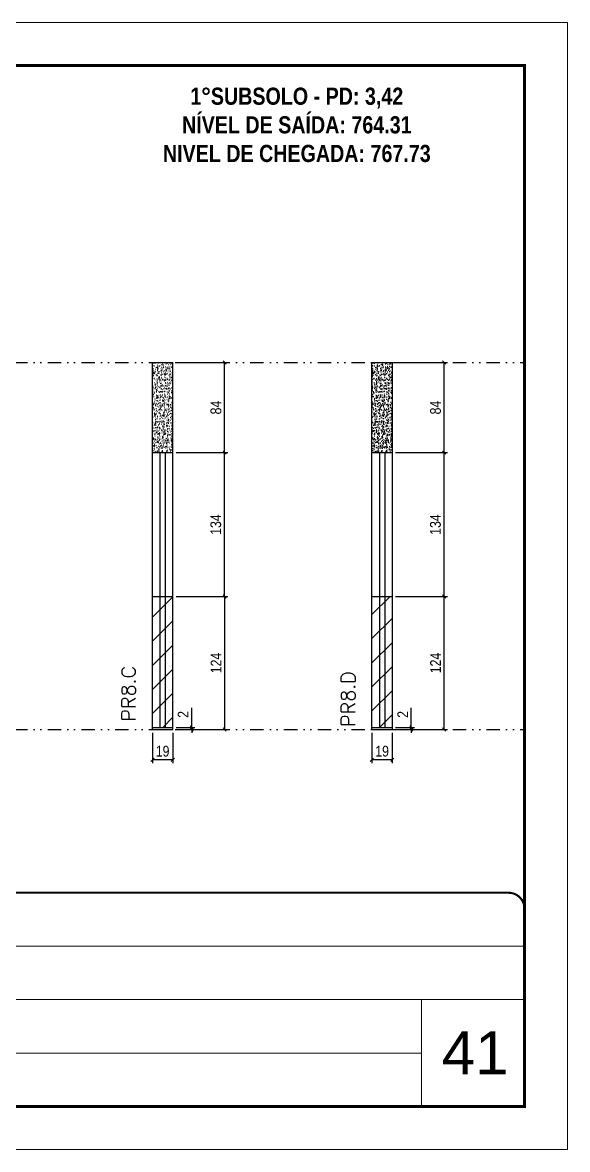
# Model space of a CAD drawing. Extents: x 2102 to 8383, y -13264 to 2718.
# Drawn here: x 3080 to 3587, y -9818 to -8768 of the extents above; entities that cross this region are included whole.
import ezdxf

# ---------------------------------------------------------------- set-up
doc = ezdxf.new("R2010")
doc.units = 0
for name, pattern in [('CONTINUO', [0]), ('DASHED', [0.75, 0.5, -0.25]), ('DIVIDE2', [0.625, 0.25, -0.125, 0, -0.125, 0, -0.125])]:
    doc.linetypes.add(name, pattern=pattern)
for name, color, linetype, lineweight in [('CARIMBO', 255, 'Continuous', 9), ('Folhas', 255, 'Continuous', 9), ('Hachura', 251, 'Continuous', 9), ('SARRAFO DE PRESSAO', 251, 'DASHED', 9), ('Texto Seção', 7, 'Continuous', 15)]:
    doc.layers.add(name, color=color, linetype=linetype, lineweight=lineweight)
for name, color, linetype in [('COTA', 241, 'Continuous'), ('NOMENCLATURA', 7, 'Continuous'), ('Nível', 160, 'Continuous'), ('Painéis', 200, 'Continuous'), ('SARR_2.2x7', 40, 'Continuous')]:
    doc.layers.add(name, color=color, linetype=linetype)
doc.styles.add('ARIAL', font='arial.ttf')
doc.styles.add('COTA TECNICA', font='techl___.ttf', dxfattribs={"height": 10})
doc.styles.add('REGUA-120', font='ROMANS.shx', dxfattribs={"height": 15})
doc.styles.add('ROMANC', font='techb___.ttf', dxfattribs={"height": 2.5})
doc.dimstyles.new('PAINEL', dxfattribs={"dimtxt": 10, "dimasz": 3, "dimexe": 3, "dimexo": 3, "dimgap": 3, "dimtad": 1, "dimdec": 1, "dimzin": 12, "dimdsep": 46, "dimtxsty": 'COTA TECNICA', "dimblk1": 'OBLIQUE', "dimblk2": 'OBLIQUE', "dimsah": 1, "dimcen": 0.9, "dimclrd": 4, "dimclre": 4, "dimclrt": 240, "dimadec": 1, "dimazin": 3, "dimtfac": 1, "dimtdec": 1, "dimtmove": 0, "dimatfit": 3, "dimfxl": 1, "dimtolj": 1, "dimtzin": 12, "dimarcsym": 0})
pattern_1 = [(45, (-128503.716, -32522.603), (-11.2253202, 11.2253202), [])]

# ---------------------------------------------------------------- blocks, each defined once
blk = doc.blocks.new('9999999999')
at = {"color": 30, "linetype": 'CONTINUO'}
for p, q in [((98564.6, 34379.6), (99584, 34379.6)), ((98564.6, 34329.8), (99488, 34329.8)), ((99584, 34329.8), (99488, 34329.8)), ((99488, 34329.8), (99488, 34230.2)), ((98564.6, 34280), (99488, 34280))]:
    blk.add_line(p, q, dxfattribs=at)
at = {"color": 30, "linetype": 'CONTINUO', "const_width": 2}
blk.add_lwpolyline([(99584, 34230.2), (99584, 34414.4, 0.414214), (99569, 34429.4), (98229, 34429.4, 0.414214), (98214, 34414.4), (98214, 34245.2, 0.414214), (98229, 34230.2), (99584, 34230.2)], format="xyb", dxfattribs=at)
at = {"layer": 'Folhas'}
blk.add_lwpolyline([(98139, 34190.2), (99624, 34190.2), (99624, 35240.2), (98139, 35240.2)], close=True, dxfattribs=at)
at = {"layer": 'Folhas', "color": 30, "const_width": 3}
blk.add_lwpolyline([(98214, 34230.2), (99584, 34230.2), (99584, 35200.2), (98214, 35200.2)], close=True, dxfattribs=at)
blk = doc.blocks.new('_Oblique')
at = {"color": 0, "linetype": 'ByBlock', "lineweight": -2}
blk.add_line((-0.5, -0.5), (0.5, 0.5), dxfattribs=at)
blk = doc.blocks.new('*D1390')
at = {"layer": 'COTA', "color": 4, "linetype": 'ByBlock', "lineweight": -2, "transparency": 16777216}
for p, q in [((3222.6, -9084.9), (3270.9, -9084.9)), ((3267.9, -9168.9), (3267.9, -9084.9)), ((3222.6, -9168.9), (3270.9, -9168.9))]:
    blk.add_line(p, q, dxfattribs=at)
at = {"layer": 'Defpoints', "color": 0, "linetype": 'ByBlock', "transparency": 16777216}
for p in [(3219.6, -9084.9), (3267.9, -9084.9), (3219.6, -9168.9)]:
    blk.add_point(p, dxfattribs=at)
at = {"layer": 'COTA', "color": 4, "linetype": 'ByBlock', "lineweight": -2, "transparency": 16777216, "xscale": 3, "yscale": 3, "zscale": 3}
for p, rotation in [((3267.9, -9084.9), 90), ((3267.9, -9168.9), 270)]:
    blk.add_blockref('_Oblique', p, dxfattribs=dict(at, rotation=rotation))
at = {"layer": 'COTA', "color": 240, "linetype": 'ByBlock', "transparency": 16777216, "insert": (3259.8, -9126.9), "char_height": 10, "attachment_point": 5, "rotation": 90, "style": 'COTA TECNICA'}
blk.add_mtext('\\A1;84', dxfattribs=at)
blk = doc.blocks.new('*D1391')
at = {"layer": 'COTA', "color": 4, "linetype": 'ByBlock', "lineweight": -2, "transparency": 16777216}
for p, q in [((3222.6, -9168.9), (3270.9, -9168.9)), ((3267.9, -9302.9), (3267.9, -9168.9)), ((3222.6, -9302.9), (3270.9, -9302.9))]:
    blk.add_line(p, q, dxfattribs=at)
at = {"layer": 'Defpoints', "color": 0, "linetype": 'ByBlock', "transparency": 16777216}
for p in [(3219.6, -9168.9), (3267.9, -9168.9), (3219.6, -9302.9)]:
    blk.add_point(p, dxfattribs=at)
at = {"layer": 'COTA', "color": 4, "linetype": 'ByBlock', "lineweight": -2, "transparency": 16777216, "xscale": 3, "yscale": 3, "zscale": 3}
for p, rotation in [((3267.9, -9168.9), 90), ((3267.9, -9302.9), 270)]:
    blk.add_blockref('_Oblique', p, dxfattribs=dict(at, rotation=rotation))
at = {"layer": 'COTA', "color": 240, "linetype": 'ByBlock', "transparency": 16777216, "insert": (3259.7, -9235.9), "char_height": 10, "attachment_point": 5, "rotation": 90, "style": 'COTA TECNICA'}
blk.add_mtext('\\A1;134', dxfattribs=at)
blk = doc.blocks.new('*D1392')
at = {"layer": 'COTA', "color": 4, "linetype": 'ByBlock', "lineweight": -2, "transparency": 16777216}
for p, q in [((3200.6, -9429.9), (3200.6, -9458.2)), ((3219.6, -9429.9), (3219.6, -9458.2)), ((3219.6, -9455.2), (3200.6, -9455.2))]:
    blk.add_line(p, q, dxfattribs=at)
at = {"layer": 'Defpoints', "color": 0, "linetype": 'ByBlock', "transparency": 16777216}
for p in [(3200.6, -9426.9), (3219.6, -9426.9), (3200.6, -9455.2)]:
    blk.add_point(p, dxfattribs=at)
at = {"layer": 'COTA', "color": 4, "linetype": 'ByBlock', "lineweight": -2, "transparency": 16777216, "xscale": 3, "yscale": 3, "zscale": 3, "rotation": 180}
blk.add_blockref('_Oblique', (3200.6, -9455.2), dxfattribs=at)
at = {"layer": 'COTA', "color": 4, "linetype": 'ByBlock', "lineweight": -2, "transparency": 16777216, "xscale": 3, "yscale": 3, "zscale": 3}
blk.add_blockref('_Oblique', (3219.6, -9455.2), dxfattribs=at)
at = {"layer": 'COTA', "color": 240, "linetype": 'ByBlock', "transparency": 16777216, "insert": (3210.1, -9447.1), "char_height": 10, "attachment_point": 5, "style": 'COTA TECNICA'}
blk.add_mtext('\\A1;19', dxfattribs=at)
blk = doc.blocks.new('*D1402')
at = {"layer": 'COTA', "color": 4, "linetype": 'ByBlock', "lineweight": -2, "transparency": 16777216}
for p, q in [((3237.2, -9424.9), (3237.2, -9406.8)), ((3222.6, -9424.9), (3240.2, -9424.9)), ((3222.6, -9426.9), (3240.2, -9426.9)), ((3237.2, -9426.9), (3237.2, -9424.9)), ((3237.2, -9426.9), (3237.2, -9429.9))]:
    blk.add_line(p, q, dxfattribs=at)
at = {"layer": 'Defpoints', "color": 0, "linetype": 'ByBlock', "transparency": 16777216}
for p in [(3219.6, -9424.9), (3219.6, -9426.9), (3237.2, -9424.9)]:
    blk.add_point(p, dxfattribs=at)
at = {"layer": 'COTA', "color": 4, "linetype": 'ByBlock', "lineweight": -2, "transparency": 16777216, "xscale": 3, "yscale": 3, "zscale": 3}
for p, rotation in [((3237.2, -9424.9), 270), ((3237.2, -9426.9), 90)]:
    blk.add_blockref('_Oblique', p, dxfattribs=dict(at, rotation=rotation))
at = {"layer": 'COTA', "color": 240, "linetype": 'ByBlock', "transparency": 16777216, "insert": (3229.2, -9412.8), "char_height": 10, "attachment_point": 5, "rotation": 90, "style": 'COTA TECNICA'}
blk.add_mtext('\\A1;2', dxfattribs=at)
blk = doc.blocks.new('*D1403')
at = {"layer": 'COTA', "color": 4, "linetype": 'ByBlock', "lineweight": -2, "transparency": 16777216}
for p, q in [((3427.1, -9084.9), (3475.5, -9084.9)), ((3472.5, -9168.9), (3472.5, -9084.9)), ((3427.1, -9168.9), (3475.5, -9168.9))]:
    blk.add_line(p, q, dxfattribs=at)
at = {"layer": 'Defpoints', "color": 0, "linetype": 'ByBlock', "transparency": 16777216}
for p in [(3424.1, -9084.9), (3472.5, -9084.9), (3424.1, -9168.9)]:
    blk.add_point(p, dxfattribs=at)
at = {"layer": 'COTA', "color": 4, "linetype": 'ByBlock', "lineweight": -2, "transparency": 16777216, "xscale": 3, "yscale": 3, "zscale": 3}
for p, rotation in [((3472.5, -9084.9), 90), ((3472.5, -9168.9), 270)]:
    blk.add_blockref('_Oblique', p, dxfattribs=dict(at, rotation=rotation))
at = {"layer": 'COTA', "color": 240, "linetype": 'ByBlock', "transparency": 16777216, "insert": (3464.4, -9126.9), "char_height": 10, "attachment_point": 5, "rotation": 90, "style": 'COTA TECNICA'}
blk.add_mtext('\\A1;84', dxfattribs=at)
blk = doc.blocks.new('*D1404')
at = {"layer": 'COTA', "color": 4, "linetype": 'ByBlock', "lineweight": -2, "transparency": 16777216}
for p, q in [((3427.1, -9168.9), (3475.5, -9168.9)), ((3472.5, -9302.9), (3472.5, -9168.9)), ((3427.1, -9302.9), (3475.5, -9302.9))]:
    blk.add_line(p, q, dxfattribs=at)
at = {"layer": 'Defpoints', "color": 0, "linetype": 'ByBlock', "transparency": 16777216}
for p in [(3424.1, -9168.9), (3472.5, -9168.9), (3424.1, -9302.9)]:
    blk.add_point(p, dxfattribs=at)
at = {"layer": 'COTA', "color": 4, "linetype": 'ByBlock', "lineweight": -2, "transparency": 16777216, "xscale": 3, "yscale": 3, "zscale": 3}
for p, rotation in [((3472.5, -9168.9), 90), ((3472.5, -9302.9), 270)]:
    blk.add_blockref('_Oblique', p, dxfattribs=dict(at, rotation=rotation))
at = {"layer": 'COTA', "color": 240, "linetype": 'ByBlock', "transparency": 16777216, "insert": (3464.3, -9235.9), "char_height": 10, "attachment_point": 5, "rotation": 90, "style": 'COTA TECNICA'}
blk.add_mtext('\\A1;134', dxfattribs=at)
blk = doc.blocks.new('*D1405')
at = {"layer": 'COTA', "color": 4, "linetype": 'ByBlock', "lineweight": -2, "transparency": 16777216}
for p, q in [((3405.1, -9429.9), (3405.1, -9458.2)), ((3424.1, -9429.9), (3424.1, -9458.2)), ((3424.1, -9455.2), (3405.1, -9455.2))]:
    blk.add_line(p, q, dxfattribs=at)
at = {"layer": 'Defpoints', "color": 0, "linetype": 'ByBlock', "transparency": 16777216}
for p in [(3405.1, -9426.9), (3424.1, -9426.9), (3405.1, -9455.2)]:
    blk.add_point(p, dxfattribs=at)
at = {"layer": 'COTA', "color": 4, "linetype": 'ByBlock', "lineweight": -2, "transparency": 16777216, "xscale": 3, "yscale": 3, "zscale": 3, "rotation": 180}
blk.add_blockref('_Oblique', (3405.1, -9455.2), dxfattribs=at)
at = {"layer": 'COTA', "color": 4, "linetype": 'ByBlock', "lineweight": -2, "transparency": 16777216, "xscale": 3, "yscale": 3, "zscale": 3}
blk.add_blockref('_Oblique', (3424.1, -9455.2), dxfattribs=at)
at = {"layer": 'COTA', "color": 240, "linetype": 'ByBlock', "transparency": 16777216, "insert": (3414.6, -9447.1), "char_height": 10, "attachment_point": 5, "style": 'COTA TECNICA'}
blk.add_mtext('\\A1;19', dxfattribs=at)
blk = doc.blocks.new('*D1406')
at = {"layer": 'COTA', "color": 4, "linetype": 'ByBlock', "lineweight": -2, "transparency": 16777216}
for p, q in [((3441.8, -9424.9), (3441.8, -9406.8)), ((3427.1, -9424.9), (3444.8, -9424.9)), ((3427.1, -9426.9), (3444.8, -9426.9)), ((3441.8, -9426.9), (3441.8, -9424.9)), ((3441.8, -9426.9), (3441.8, -9429.9))]:
    blk.add_line(p, q, dxfattribs=at)
at = {"layer": 'Defpoints', "color": 0, "linetype": 'ByBlock', "transparency": 16777216}
for p in [(3424.1, -9424.9), (3424.1, -9426.9), (3441.8, -9424.9)]:
    blk.add_point(p, dxfattribs=at)
at = {"layer": 'COTA', "color": 4, "linetype": 'ByBlock', "lineweight": -2, "transparency": 16777216, "xscale": 3, "yscale": 3, "zscale": 3}
for p, rotation in [((3441.8, -9424.9), 270), ((3441.8, -9426.9), 90)]:
    blk.add_blockref('_Oblique', p, dxfattribs=dict(at, rotation=rotation))
at = {"layer": 'COTA', "color": 240, "linetype": 'ByBlock', "transparency": 16777216, "insert": (3433.8, -9412.8), "char_height": 10, "attachment_point": 5, "rotation": 90, "style": 'COTA TECNICA'}
blk.add_mtext('\\A1;2', dxfattribs=at)
blk = doc.blocks.new('*D1031')
at = {"layer": 'COTA', "color": 4, "linetype": 'ByBlock', "lineweight": -2, "transparency": 16777216}
for p, q in [((3222.6, -9302.9), (3270.9, -9302.9)), ((3267.9, -9302.9), (3267.9, -9426.9)), ((3222.6, -9426.9), (3270.9, -9426.9))]:
    blk.add_line(p, q, dxfattribs=at)
at = {"layer": 'Defpoints', "color": 0, "linetype": 'ByBlock', "transparency": 16777216}
for p in [(3219.6, -9302.9), (3219.6, -9426.9), (3267.9, -9426.9)]:
    blk.add_point(p, dxfattribs=at)
at = {"layer": 'COTA', "color": 4, "linetype": 'ByBlock', "lineweight": -2, "transparency": 16777216, "xscale": 3, "yscale": 3, "zscale": 3}
for p, rotation in [((3267.9, -9302.9), 90), ((3267.9, -9426.9), 270)]:
    blk.add_blockref('_Oblique', p, dxfattribs=dict(at, rotation=rotation))
at = {"layer": 'COTA', "color": 240, "linetype": 'ByBlock', "transparency": 16777216, "insert": (3259.9, -9364.9), "char_height": 10, "attachment_point": 5, "rotation": 90, "style": 'COTA TECNICA'}
blk.add_mtext('\\A1;124', dxfattribs=at)
blk = doc.blocks.new('*D245')
at = {"layer": 'COTA', "color": 4, "linetype": 'ByBlock', "lineweight": -2, "transparency": 16777216}
for p, q in [((3427.1, -9302.9), (3475.5, -9302.9)), ((3472.5, -9426.9), (3472.5, -9302.9)), ((3427.1, -9426.9), (3475.5, -9426.9))]:
    blk.add_line(p, q, dxfattribs=at)
at = {"layer": 'Defpoints', "color": 0, "linetype": 'ByBlock', "transparency": 16777216}
for p in [(3424.1, -9302.9), (3472.5, -9302.9), (3424.1, -9426.9)]:
    blk.add_point(p, dxfattribs=at)
at = {"layer": 'COTA', "color": 4, "linetype": 'ByBlock', "lineweight": -2, "transparency": 16777216, "xscale": 3, "yscale": 3, "zscale": 3}
for p, rotation in [((3472.5, -9302.9), 90), ((3472.5, -9426.9), 270)]:
    blk.add_blockref('_Oblique', p, dxfattribs=dict(at, rotation=rotation))
at = {"layer": 'COTA', "color": 240, "linetype": 'ByBlock', "transparency": 16777216, "insert": (3464.4, -9364.9), "char_height": 10, "attachment_point": 5, "rotation": 90, "style": 'COTA TECNICA'}
blk.add_mtext('\\A1;124', dxfattribs=at)

msp = doc.modelspace()

# ---------------------------------------------------------------- hatches: boundary and pattern name
at = {"layer": 'COTA', "linetype": 'ByBlock'}
h = msp.add_hatch(dxfattribs=at)
h.set_pattern_fill('AR-CONC', color=256, scale=0.03)
h.set_pattern_definition([(50, (-129415.5383, -39611.198), (5.46554007, -0.47817257), [0.5715, -6.2865]), (355, (-129415.538, -39611.198), (-1.05730264, 5.73170536), [0.4572, -5.02921753]), (100.4514447, (-129415.083, -39611.238), (4.40823741, 5.25353256), [0.48570026, -5.34270734]), (46.1842, (-129415.538, -39609.674), (8.13237123, -1.26126984), [0.85725, -9.42975]), (96.6355576, (-129414.8606, -39609.779), (7.122124, 7.42278374), [0.7285507, -8.01406824]), (351.184151, (-129415.538, -39609.674), (7.122124, 7.42278374), [0.685799, -7.54379196]), (21, (-129414.7763, -39610.055), (4.54843174, -3.06795595), [0.5715, -6.2865]), (326, (-129414.776, -39610.055), (1.85406085, 5.52563898), [0.4572, -5.0292]), (71.451445, (-129414.397, -39610.3106), (6.40249258, 2.45768307), [0.48570026, -5.34269813]), (37.5, (-129415.5383, -39611.1979), (0.092658098, 2.536651166), [0, -4.96824, 0, -5.1054, 0, -5.04825]), (7.5, (-129415.5383, -39611.198), (2.004589875, 3.005417245), [0, -2.91084, 0, -4.85394, 0, -1.92405]), (327.5, (-129417.2375, -39611.1979), (4.067717855, -0.17186232), [0, -1.905, 0, -5.9436, 0, -7.8867]), (317.5, (-129417.9995, -39611.198), (4.44387544, 0.76279473), [0, -2.4765, 0, -3.94716, 0, -5.6007])])
h.paths.add_polyline_path([(3200.6, -9168.87), (3219.6, -9168.87), (3219.6, -9084.87), (3200.6, -9084.87)])
h = msp.add_hatch(dxfattribs=at)
h.set_pattern_fill('AR-CONC', color=256, scale=0.03)
h.set_pattern_definition([(50, (-129210.9955, -39611.198), (5.46554007, -0.47817257), [0.5715, -6.2865]), (355, (-129210.9955, -39611.198), (-1.05730264, 5.73170536), [0.4572, -5.02921753]), (100.4514447, (-129210.54, -39611.238), (4.40823741, 5.25353256), [0.48570026, -5.34270734]), (46.1842, (-129210.9955, -39609.674), (8.13237123, -1.26126984), [0.85725, -9.42975]), (96.6355576, (-129210.318, -39609.779), (7.122124, 7.42278374), [0.7285507, -8.01406824]), (351.184151, (-129210.9955, -39609.674), (7.122124, 7.42278374), [0.685799, -7.54379196]), (21, (-129210.2335, -39610.055), (4.54843174, -3.06795595), [0.5715, -6.2865]), (326, (-129210.2335, -39610.055), (1.85406085, 5.52563898), [0.4572, -5.0292]), (71.451445, (-129209.8545, -39610.3106), (6.40249258, 2.45768307), [0.48570026, -5.34269813]), (37.5, (-129210.9955, -39611.1979), (0.092658098, 2.536651166), [0, -4.96824, 0, -5.1054, 0, -5.04825]), (7.5, (-129210.9955, -39611.198), (2.004589875, 3.005417245), [0, -2.91084, 0, -4.85394, 0, -1.92405]), (327.5, (-129212.6948, -39611.1979), (4.067717855, -0.17186232), [0, -1.905, 0, -5.9436, 0, -7.8867]), (317.5, (-129213.4568, -39611.198), (4.44387544, 0.76279473), [0, -2.4765, 0, -3.94716, 0, -5.6007])])
h.paths.add_polyline_path([(3405.14, -9168.87), (3424.14, -9168.87), (3424.14, -9084.87), (3405.14, -9084.87)])
at = {"layer": 'Hachura', "linetype": 'ByBlock'}
h = msp.add_hatch(dxfattribs=at)
h.set_pattern_fill('ANSI31', color=256, scale=5)
h.set_pattern_definition(pattern_1)
h.paths.add_polyline_path([(3200.6, -9424.87), (3219.6, -9424.87), (3219.6, -9302.87), (3200.6, -9302.87)])
h = msp.add_hatch(dxfattribs=at)
h.set_pattern_fill('ANSI31', color=256, scale=5)
h.set_pattern_definition(pattern_1)
h.paths.add_polyline_path([(3424.14, -9302.87), (3405.14, -9302.87), (3405.14, -9424.87), (3424.14, -9424.87)])

# ---------------------------------------------------------------- linework, layer by layer
at = {"layer": 'COTA', "linetype": 'ByBlock'}
for p, q in [((3200.6, -9168.87), (3200.6, -9084.87)), ((3200.6, -9084.87), (3219.6, -9084.87)), ((3219.6, -9168.87), (3219.6, -9084.87)), ((3405.14, -9168.87), (3405.14, -9084.87)), ((3405.14, -9084.87), (3424.14, -9084.87)), ((3424.14, -9168.87), (3424.14, -9084.87))]:
    msp.add_line(p, q, dxfattribs=at)
at = {"layer": 'Nível', "color": 4, "linetype": 'DIVIDE2', "ltscale": 50}
for p, q in [((2536.94, -9084.87), (3547.28, -9084.87)), ((2536.94, -9426.87), (3547.28, -9426.87))]:
    msp.add_line(p, q, dxfattribs=at)
at = {"layer": 'Painéis', "linetype": 'ByBlock'}
for p, q in [((3200.6, -9426.87), (3200.6, -9168.87)), ((3200.6, -9168.87), (3219.6, -9168.87)), ((3219.6, -9426.87), (3219.6, -9168.87)), ((3405.14, -9426.87), (3405.14, -9168.87)), ((3405.14, -9168.87), (3424.14, -9168.87)), ((3424.14, -9426.87), (3424.14, -9168.87)), ((3200.6, -9302.87), (3219.6, -9302.87)), ((3405.14, -9302.87), (3424.14, -9302.87)), ((3200.6, -9424.87), (3219.6, -9424.87)), ((3200.6, -9426.87), (3219.6, -9426.87)), ((3200.6, -9426.87), (3219.6, -9426.87)), ((3405.14, -9424.87), (3424.14, -9424.87)), ((3405.14, -9426.87), (3424.14, -9426.87)), ((3405.14, -9426.87), (3424.14, -9426.87))]:
    msp.add_line(p, q, dxfattribs=at)
at = {"layer": 'SARR_2.2x7'}
for p, q in [((3207.6, -9168.87), (3207.6, -9302.87)), ((3212.6, -9168.87), (3212.6, -9302.87)), ((3412.14, -9168.87), (3412.14, -9302.87)), ((3417.14, -9168.87), (3417.14, -9302.87)), ((3207.6, -9302.87), (3207.6, -9424.87)), ((3212.6, -9302.87), (3212.6, -9424.87)), ((3412.14, -9302.87), (3412.14, -9424.87)), ((3417.14, -9302.87), (3417.14, -9424.87))]:
    msp.add_line(p, q, dxfattribs=at)

# ---------------------------------------------------------------- block references
at = {"layer": 'SARRAFO DE PRESSAO', "color": 6, "linetype": 'ByBlock'}
msp.add_blockref('9999999999', (-96036.69, -44008.35), dxfattribs=at)

# ---------------------------------------------------------------- texts
at = {"layer": 'CARIMBO', "style": 'ARIAL'}
msp.add_text('41', height=40, dxfattribs=at).set_placement((3470.14, -9748))
at = {"layer": 'NOMENCLATURA', "color": 2, "insert": (3335.11, -8802.09), "char_height": 16, "attachment_point": 2, "style": 'ROMANC'}
msp.add_mtext_dynamic_manual_height_columns('\\P1°SUBSOLO - PD: 3,42\\PNÍVEL DE SAÍDA: 764.31\\PNIVEL DE CHEGADA: 767.73', width=300.2766, gutter_width=1, heights=[0], dxfattribs=at)
at = {"layer": 'Texto Seção', "style": 'REGUA-120'}
for s, p in [('PR8.C', (3184.95, -9419.39)), ('PR8.D', (3389.49, -9424.34))]:
    msp.add_text(s, height=13, rotation=90, dxfattribs=at).set_placement(p)

# ---------------------------------------------------------------- dimensions: what is measured, and where the dimension line sits
at = {"layer": 'COTA', "linetype": 'ByBlock'}
for base, p1, p2, picture, middle in [((3267.93, -9084.87), (3219.6, -9168.87), (3219.6, -9084.87), '*D1390', (3259.83, -9126.87)), ((3472.47, -9084.87), (3424.14, -9168.87), (3424.14, -9084.87), '*D1403', (3464.38, -9126.87))]:
    dim = msp.add_linear_dim(base=base, p1=p1, p2=p2, angle=90, dimstyle='PAINEL', override={"dimtmove": 1}, dxfattribs=at)
    dim.commit()
    dim.dimension.update_dxf_attribs({"geometry": picture, "text_midpoint": middle})
for base, p1, p2, picture, middle in [((3267.93, -9168.87), (3219.6, -9302.87), (3219.6, -9168.87), '*D1391', (3259.71, -9235.87)), ((3472.47, -9168.87), (3424.14, -9302.87), (3424.14, -9168.87), '*D1404', (3464.25, -9235.87)), ((3267.93, -9426.87), (3219.6, -9302.87), (3219.6, -9426.87), '*D1031', (3259.86, -9364.87)), ((3472.47, -9302.87), (3424.14, -9426.87), (3424.14, -9302.87), '*D245', (3464.4, -9364.87)), ((3237.22, -9424.87), (3219.6, -9426.87), (3219.6, -9424.87), '*D1402', (3229.22, -9412.81)), ((3441.76, -9424.87), (3424.14, -9426.87), (3424.14, -9424.87), '*D1406', (3433.76, -9412.81))]:
    dim = msp.add_linear_dim(base=base, p1=p1, p2=p2, angle=90, dimstyle='PAINEL', dxfattribs=at)
    dim.commit()
    dim.dimension.update_dxf_attribs({"geometry": picture, "text_midpoint": middle})
for base, p1, p2, picture, middle in [((3200.6, -9455.22), (3219.6, -9426.87), (3200.6, -9426.87), '*D1392', (3210.1, -9447.13)), ((3405.14, -9455.22), (3424.14, -9426.87), (3405.14, -9426.87), '*D1405', (3414.64, -9447.13))]:
    dim = msp.add_linear_dim(base=base, p1=p1, p2=p2, dimstyle='PAINEL', dxfattribs=at)
    dim.commit()
    dim.dimension.update_dxf_attribs({"geometry": picture, "text_midpoint": middle})

doc.saveas('drawing.dxf')
